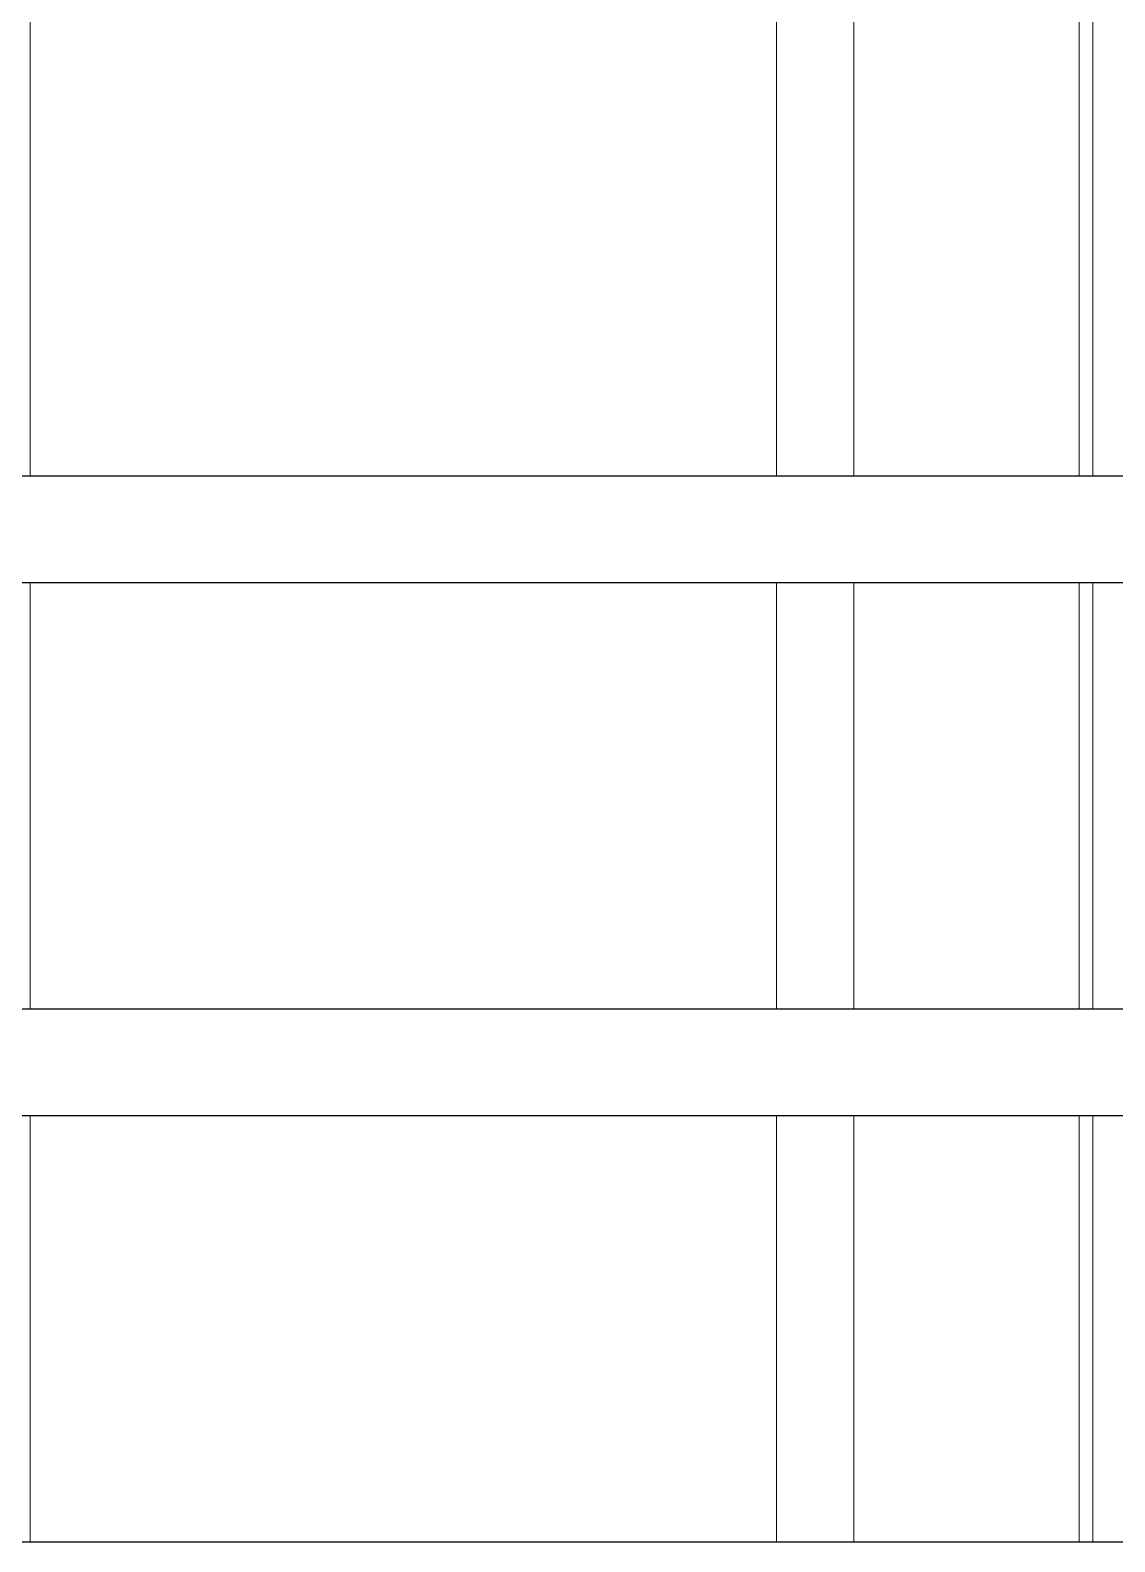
# Model space of a CAD drawing. Header units: inches. Extents: x -10117506 to -5032697, y -6529230 to -3254494.
# Drawn here: x -5047759.13 to -5047738.79, y -3261609.21 to -3261580.85 of the extents above; entities that cross this region are included whole.
import ezdxf

# ---------------------------------------------------------------- set-up
doc = ezdxf.new("R2010")
doc.units = ezdxf.units.IN
doc.header["$LTSCALE"] = 2
doc.header["$MEASUREMENT"] = 0
doc.layers.get('0').update_dxf_attribs({"linetype": 'CONTINUOUS'})
doc.layers.add('window', color=4, linetype='CONTINUOUS', lineweight=13)

msp = doc.modelspace()

# ---------------------------------------------------------------- linework, layer by layer
at = {"ltscale": 0.5}
for p, q in [((-5047949.053, -3261589.209), (-5047524.375, -3261589.209)), ((-5047927.133, -3261591.209), (-5047524.375, -3261591.209)), ((-5047927.133, -3261599.209), (-5047524.375, -3261599.209)), ((-5047927.133, -3261601.209), (-5047524.375, -3261601.209)), ((-5047927.133, -3261609.209), (-5047524.375, -3261609.209))]:
    msp.add_line(p, q, dxfattribs=at)
at = {"layer": 'window'}
for p, q in [((-5047759.133, -3261589.209), (-5047759.133, -3261543.209)), ((-5047745.133, -3261589.209), (-5047745.133, -3261543.209)), ((-5047743.687, -3261589.209), (-5047743.687, -3261544.791)), ((-5047739.457, -3261589.209), (-5047739.457, -3261548.894)), ((-5047739.205, -3261549.139), (-5047739.205, -3261589.209)), ((-5047759.133, -3261599.209), (-5047759.133, -3261591.209)), ((-5047745.133, -3261599.209), (-5047745.133, -3261591.209)), ((-5047743.687, -3261599.209), (-5047743.687, -3261591.209)), ((-5047739.457, -3261599.209), (-5047739.457, -3261591.209)), ((-5047739.205, -3261591.209), (-5047739.205, -3261599.209)), ((-5047759.133, -3261609.209), (-5047759.133, -3261601.209)), ((-5047745.133, -3261609.209), (-5047745.133, -3261601.209)), ((-5047743.687, -3261609.209), (-5047743.687, -3261601.209)), ((-5047739.457, -3261609.209), (-5047739.457, -3261601.209)), ((-5047739.205, -3261601.209), (-5047739.205, -3261609.209))]:
    msp.add_line(p, q, dxfattribs=at)

doc.saveas('drawing.dxf')
